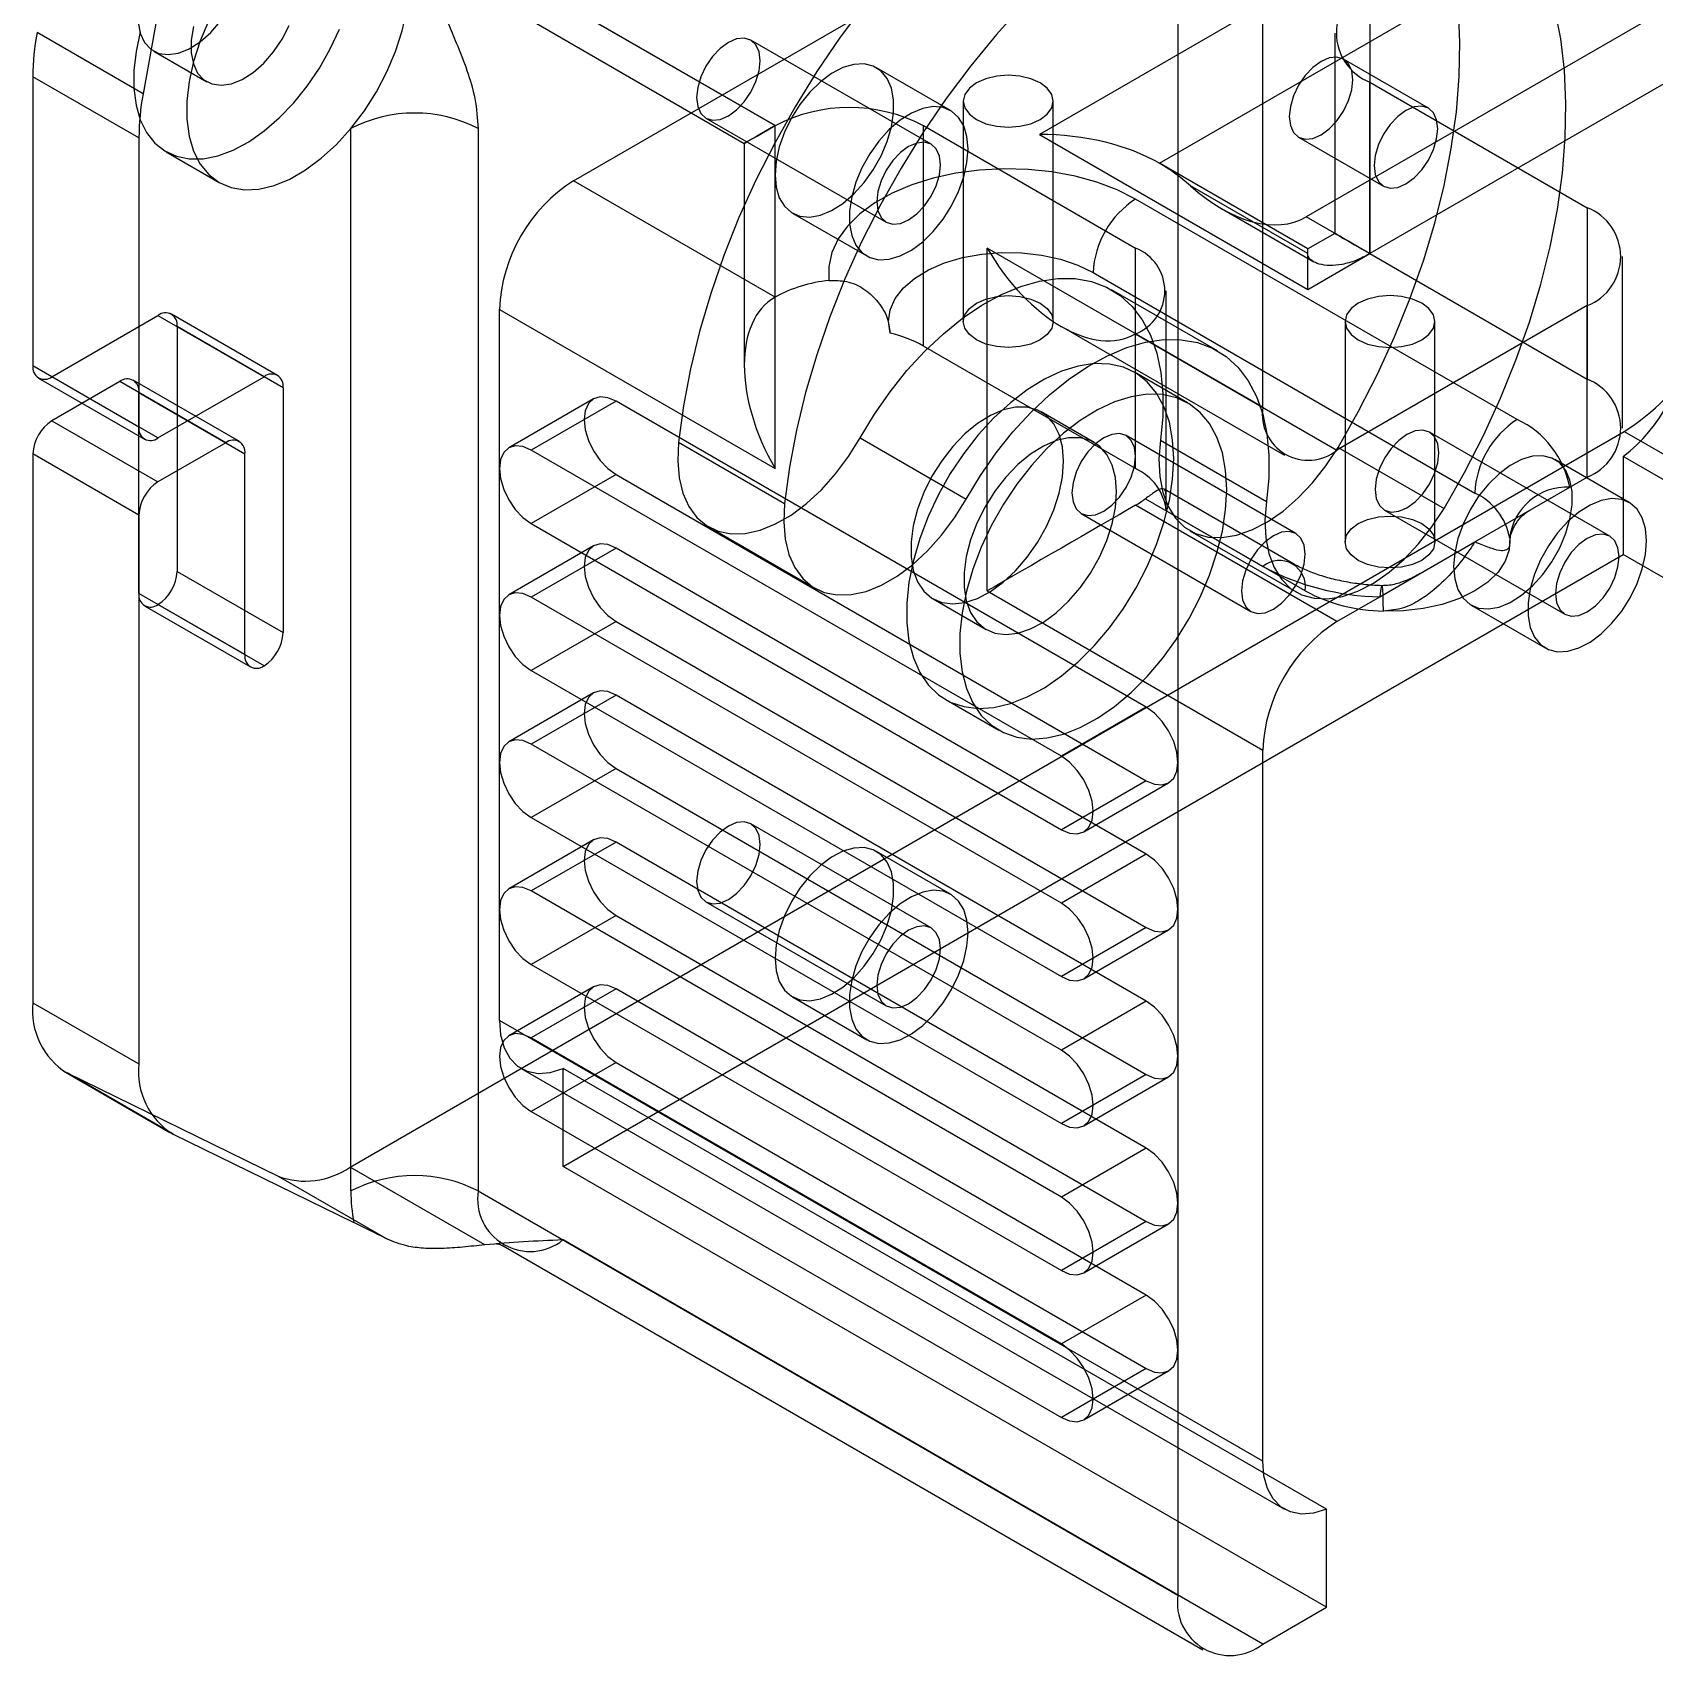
# Model space of a CAD drawing. Header units: millimetres. Extents: x -67 to 338, y -112 to 327.
# Drawn here: x -52.5 to 1.6, y 197.8 to 252 of the extents above; entities that cross this region are included whole.
import ezdxf

# ---------------------------------------------------------------- set-up
doc = ezdxf.new("R2010")
doc.units = ezdxf.units.MM

msp = doc.modelspace()

# ---------------------------------------------------------------- linework, layer by layer
at = {"color": 7, "linetype": 'Continuous', "lineweight": 25}
for p, q in [((-41.906, 288.177), (-48.838, 249.918)), ((-14.329, 281.924), (-14.329, 199.862)), ((-11.501, 239.463), (-11.501, 280.699)), ((-34.482, 247.014), (0.167, 267.016)), ((2.869, 261.152), (-18.95, 248.556)), ((-14.95, 247.6), (2.869, 257.886)), ((-27.764, 248.852), (-36.956, 254.159)), ((-7.93, 253.566), (-7.93, 244.585)), ((-34.482, 252.73), (-27.764, 248.852)), ((1.97, 252.749), (-10.051, 245.809)), ((-36.231, 252.556), (-28.789, 248.26)), ((-48.838, 249.918), (-52.374, 251.959)), ((-22.559, 248.231), (-28.57, 251.7)), ((-9.101, 251.934), (-9.101, 245.261)), ((-48.484, 251.338), (-46.717, 250.318)), ((4.091, 251.524), (-7.93, 244.585)), ((-21.909, 249.357), (-24.384, 250.785)), ((-5.978, 249.435), (-8.806, 251.068)), ((-52.513, 250.485), (-52.513, 240.85)), ((-48.977, 248.444), (-52.513, 250.485)), ((-7.93, 250.301), (-0.682, 246.117)), ((-7.93, 244.585), (-7.93, 250.301)), ((-21.486, 249.668), (-21.486, 242.319)), ((-18.486, 242.319), (-18.486, 249.668)), ((-30.07, 249.102), (-24.059, 245.633)), ((-48.977, 248.444), (-48.977, 238.809)), ((-41.906, 213.332), (-41.906, 248.757)), ((-37.664, 248.757), (-37.664, 213.332)), ((-27.764, 237.421), (-27.764, 248.852)), ((-22.814, 248.852), (-15.743, 244.77)), ((-22.814, 241.503), (-22.814, 248.852)), ((-18.95, 248.556), (-10, 243.39)), ((-10.306, 248.47), (-7.478, 246.837)), ((-48.066, 247.979), (-46.299, 246.959)), ((-28.789, 248.26), (-28.789, 240.87)), ((-10, 244.742), (-14.95, 247.6)), ((-27.764, 243.136), (-34.482, 247.014)), ((-10, 244.585), (-13.915, 246.845)), ((-3.015, 239.054), (-15.743, 246.402)), ((-27.184, 245.935), (-24.709, 244.507)), ((-12.879, 246.089), (-9.801, 244.312)), ((-7.93, 244.585), (-10.051, 245.809)), ((-0.682, 246.117), (-0.682, 240.401)), ((-9.101, 245.261), (-10, 244.742)), ((-11.501, 239.463), (-20.693, 244.77)), ((-20.693, 233.339), (-20.693, 244.77)), ((-15.743, 237.421), (-15.743, 244.77)), ((-10, 243.39), (-10, 244.739)), ((-10, 243.39), (-7.93, 244.585)), ((-7.93, 244.585), (-0.682, 240.401)), ((0.49, 238.768), (0.49, 244.484)), ((-17.157, 243.952), (-4.43, 236.604)), ((-13.008, 241.34), (-16.543, 243.381)), ((-14.718, 236.14), (-14.718, 243.341)), ((-51.876, 240.482), (-48.341, 242.524)), ((-48.341, 242.524), (-44.805, 240.482)), ((-44.355, 240.527), (-47.891, 242.568)), ((-36.956, 219.018), (-36.956, 242.727)), ((-36.956, 242.727), (-27.764, 237.421)), ((-0.682, 242.851), (-9.026, 238.034)), ((-0.682, 237.135), (-0.682, 242.851)), ((-47.704, 242.156), (-47.704, 233.991)), ((-44.169, 240.115), (-47.704, 242.156)), ((-18.218, 242.157), (-10.776, 237.861)), ((-15.743, 241.912), (-9.026, 238.034)), ((-8.758, 242.32), (-8.758, 234.972)), ((-5.758, 234.972), (-5.758, 242.32)), ((-15.743, 237.421), (-22.814, 241.503)), ((-52.513, 240.85), (-48.977, 238.809)), ((-52.326, 240.438), (-48.791, 238.397)), ((-48.341, 238.441), (-51.876, 240.482)), ((-49.614, 240.319), (-51.876, 239.013)), ((-46.078, 238.278), (-49.614, 240.319)), ((-45.628, 238.323), (-49.164, 240.364)), ((-48.341, 238.441), (-44.805, 240.482)), ((-14.008, 239.608), (-15.775, 240.628)), ((-48.977, 233.256), (-48.977, 239.951)), ((-48.977, 239.951), (-45.442, 237.91)), ((-44.169, 240.115), (-44.169, 231.95)), ((-33.817, 239.74), (-36.646, 238.107)), ((-33.067, 239.666), (-35.896, 238.033)), ((-15.39, 229.46), (-33.067, 239.666)), ((-17.125, 238.29), (-18.893, 239.311)), ((-51.876, 239.013), (-48.341, 236.972)), ((-41.938, 214.13), (0.552, 238.659)), ((0.552, 238.659), (5.044, 236.065)), ((-46.078, 238.278), (-48.341, 236.972)), ((-30.981, 238.296), (-27.446, 236.255)), ((-24.925, 238.445), (-21.39, 236.404)), ((-10.397, 235.251), (-16.054, 238.516)), ((-14.911, 238.367), (-11.376, 236.326)), ((-8.992, 238.125), (-5.456, 236.084)), ((0.068, 235.164), (-5.942, 238.634)), ((-52.513, 237.91), (-52.513, 219.611)), ((-48.977, 235.869), (-52.513, 237.91)), ((-45.442, 231.215), (-45.442, 237.91)), ((-18.218, 227.828), (-35.896, 238.033)), ((0.718, 236.29), (-1.757, 237.718)), ((0.52, 237.824), (0.52, 234.558)), ((25.976, 223.129), (0.52, 237.824)), ((-33.067, 237.216), (-35.896, 235.583)), ((-33.067, 237.216), (-15.39, 227.011)), ((-1.267, 236.797), (-0.682, 237.135)), ((-10.501, 234.254), (-14.792, 236.732)), ((-4.43, 234.972), (-1.267, 236.797)), ((-9.026, 232.319), (-15.743, 236.196)), ((-15.415, 236.415), (-11.501, 234.155)), ((-10.086, 233.339), (-14.718, 236.013)), ((-7.442, 236.035), (-1.432, 232.566)), ((-48.977, 235.869), (-48.977, 217.57)), ((-35.896, 235.583), (-18.218, 225.378)), ((-29.974, 235.472), (-26.439, 233.431)), ((-17.554, 235.918), (-11.897, 232.653)), ((-13.928, 235.347), (-10.392, 233.306)), ((-7.592, 233.146), (-4.43, 234.972)), ((-33.817, 234.841), (-36.646, 233.208)), ((-33.067, 234.766), (-35.896, 233.134)), ((-34.835, 214.148), (0.52, 234.558)), ((-15.39, 224.561), (-33.067, 234.766)), ((25.976, 219.863), (0.52, 234.558)), ((-47.704, 233.991), (-44.169, 231.95)), ((-45.442, 231.215), (-48.977, 233.256)), ((-20.693, 233.339), (-11.501, 228.032)), ((-48.791, 232.844), (-45.255, 230.803)), ((-44.805, 230.847), (-48.341, 232.888)), ((-18.218, 222.928), (-35.896, 233.134)), ((-22.493, 233.075), (-20.725, 232.054)), ((-9.026, 232.319), (-7.592, 233.146)), ((-4.557, 232.869), (-2.082, 231.44)), ((-33.067, 232.317), (-35.896, 230.684)), ((-33.067, 232.317), (-15.39, 222.112)), ((-35.896, 230.684), (-18.218, 220.479)), ((-33.817, 229.941), (-36.646, 228.309)), ((-33.067, 229.867), (-35.896, 228.234)), ((-15.39, 219.662), (-33.067, 229.867)), ((-22.075, 229.716), (-20.307, 228.696)), ((-15.39, 229.46), (-18.218, 227.828)), ((-18.218, 218.029), (-35.896, 228.234)), ((-11.501, 204.323), (-11.501, 228.032)), ((-33.067, 227.417), (-35.896, 225.785)), ((-33.067, 227.417), (-15.39, 217.212)), ((-15.39, 227.011), (-18.218, 225.378)), ((-17.468, 225.304), (-14.64, 226.937)), ((-35.896, 225.785), (-18.218, 215.58)), ((-22.559, 222.101), (-28.57, 225.571)), ((-33.817, 225.042), (-36.646, 223.409)), ((-33.067, 224.968), (-35.896, 223.335)), ((-15.39, 214.763), (-33.067, 224.968)), ((-21.909, 223.227), (-24.384, 224.656)), ((-15.39, 224.561), (-18.218, 222.928)), ((-18.218, 213.13), (-35.896, 223.335)), ((-30.07, 222.973), (-24.059, 219.503)), ((-33.067, 222.518), (-35.896, 220.885)), ((-33.067, 222.518), (-15.39, 212.313)), ((-15.39, 222.112), (-18.218, 220.479)), ((-17.468, 220.405), (-14.64, 222.037)), ((-35.896, 220.885), (-18.218, 210.68)), ((-33.817, 220.143), (-36.646, 218.51)), ((-33.067, 220.069), (-35.896, 218.436)), ((-15.39, 209.864), (-33.067, 220.069)), ((-27.184, 219.806), (-24.709, 218.377)), ((-52.513, 219.611), (-48.977, 217.57)), ((-15.39, 219.662), (-18.218, 218.029)), ((-11.501, 204.323), (-36.956, 219.018)), ((-18.218, 208.231), (-35.896, 218.436)), ((-33.067, 217.619), (-35.896, 215.986)), ((-33.067, 217.619), (-15.39, 207.414)), ((-51.477, 217.322), (-47.941, 215.281)), ((-51.375, 217.268), (-44.336, 213.828)), ((-47.84, 215.227), (-51.375, 217.268)), ((-36.231, 217.416), (-10.776, 202.72)), ((-34.835, 214.148), (-34.835, 217.414)), ((-9.379, 202.719), (-34.835, 217.414)), ((-15.39, 217.212), (-18.218, 215.58)), ((-17.468, 215.505), (-14.64, 217.138)), ((-35.896, 215.986), (-18.218, 205.781)), ((-47.84, 215.227), (-41.813, 212.282)), ((-15.39, 214.763), (-18.218, 213.13)), ((-44.336, 213.828), (-40.693, 211.725)), ((-37.446, 211.536), (-41.938, 214.13)), ((-9.379, 199.453), (-34.835, 214.148)), ((-37.664, 213.332), (-14.329, 199.862)), ((-15.39, 212.313), (-18.218, 210.68)), ((-17.468, 210.606), (-14.64, 212.239)), ((-11.501, 198.228), (-34.835, 211.699)), ((-36.835, 211.501), (-13.5, 198.03)), ((-15.39, 209.864), (-18.218, 208.231)), ((-15.39, 207.414), (-18.218, 205.781)), ((-17.468, 205.707), (-14.64, 207.34)), ((-9.379, 199.453), (-9.379, 202.719)), ((-11.501, 198.228), (-9.379, 199.453))]:
    msp.add_line(p, q, dxfattribs=at)
at = {"color": 7, "linetype": 'Continuous', "lineweight": 25, "flags": 128}
for points in [[(-41.906, 248.757), (-41.458, 249.345), (-41.056, 249.978), (-40.707, 250.642), (-40.419, 251.324), (-40.197, 252.01), (-40.047, 252.685), (-39.971, 253.336), (-39.971, 253.95), (-40.047, 254.514), (-40.197, 255.016), (-40.419, 255.446), (-40.707, 255.795), (-41.056, 256.056), (-41.458, 256.224), (-41.906, 256.296)], [(-24.771, 252.892), (-25.591, 251.797), (-26.368, 250.658), (-27.098, 249.48), (-27.777, 248.271), (-28.401, 247.037), (-28.967, 245.785), (-29.471, 244.522), (-29.911, 243.256), (-30.284, 241.993), (-30.588, 240.741), (-30.821, 239.506), (-30.981, 238.296)], [(-19.486, 252.883), (-20.377, 251.895), (-21.235, 250.851), (-22.055, 249.756), (-22.832, 248.617), (-23.563, 247.439), (-24.242, 246.23), (-24.866, 244.996), (-25.432, 243.744), (-25.936, 242.481), (-26.376, 241.215), (-26.748, 239.952), (-27.052, 238.7), (-27.285, 237.465), (-27.446, 236.255)], [(-8.992, 238.125), (-8.307, 239.331), (-7.676, 240.562), (-7.104, 241.813), (-6.593, 243.074), (-6.146, 244.341), (-5.766, 245.604), (-5.454, 246.858), (-5.214, 248.095), (-5.045, 249.308), (-4.949, 250.491), (-4.926, 251.636), (-4.977, 252.738)], [(-5.456, 236.084), (-4.771, 237.29), (-4.141, 238.521), (-3.569, 239.771), (-3.057, 241.033), (-2.611, 242.299), (-2.23, 243.563), (-1.919, 244.817), (-1.678, 246.054), (-1.509, 247.267), (-1.413, 248.45), (-1.39, 249.595), (-1.441, 250.697), (-1.565, 251.749), (-1.762, 252.745)], [(-49.003, 252.3), (-48.93, 251.93), (-48.786, 251.626), (-48.578, 251.401), (-48.313, 251.263), (-48.004, 251.219), (-47.661, 251.27), (-47.301, 251.414), (-46.936, 251.646), (-46.583, 251.956), (-46.256, 252.33)], [(-46.648, 252.354), (-46.934, 251.675), (-47.153, 250.993), (-47.302, 250.321), (-47.377, 249.673), (-47.377, 249.063), (-47.302, 248.502), (-47.153, 248.002), (-46.934, 247.573), (-46.648, 247.223), (-46.302, 246.961), (-45.903, 246.791), (-45.459, 246.716), (-44.978, 246.739), (-44.471, 246.859), (-43.948, 247.072), (-43.419, 247.376), (-42.896, 247.763), (-42.388, 248.227), (-41.906, 248.757)], [(-47.162, 252.156), (-47.236, 251.701), (-47.236, 251.28), (-47.162, 250.91), (-47.018, 250.606), (-46.81, 250.38), (-46.545, 250.243), (-46.236, 250.198), (-45.894, 250.25), (-45.533, 250.394), (-45.169, 250.626), (-44.815, 250.935), (-44.488, 251.31), (-44.199, 251.734), (-43.962, 252.191)], [(-48.93, 251.979), (-49.073, 251.321), (-49.145, 250.687), (-49.145, 250.089), (-49.073, 249.539), (-48.93, 249.046), (-48.719, 248.621), (-48.445, 248.273), (-48.112, 248.007), (-47.727, 247.829), (-47.298, 247.742), (-46.832, 247.749), (-46.34, 247.848), (-45.83, 248.039), (-45.312, 248.317), (-44.797, 248.677), (-44.295, 249.111), (-43.814, 249.613), (-43.366, 250.171), (-42.958, 250.774), (-42.598, 251.412), (-42.293, 252.072)], [(-28.259, 251.014), (-28.295, 251.31), (-28.401, 251.544), (-28.57, 251.7), (-28.789, 251.768), (-29.045, 251.743), (-29.32, 251.626), (-29.594, 251.426), (-29.85, 251.156), (-30.07, 250.834), (-30.238, 250.483), (-30.344, 250.127), (-30.38, 249.789), (-30.344, 249.493), (-30.238, 249.259), (-30.07, 249.102), (-29.85, 249.034), (-29.594, 249.06), (-29.32, 249.177), (-29.045, 249.377), (-28.789, 249.647), (-28.57, 249.968), (-28.401, 250.319), (-28.295, 250.676), (-28.259, 251.014)], [(-8.495, 250.381), (-8.532, 250.678), (-8.637, 250.912), (-8.806, 251.068), (-9.026, 251.136), (-9.282, 251.111), (-9.556, 250.994), (-9.831, 250.794), (-10.086, 250.524), (-10.306, 250.202), (-10.475, 249.851), (-10.581, 249.495), (-10.617, 249.157), (-10.581, 248.861), (-10.475, 248.626), (-10.306, 248.47), (-10.086, 248.402), (-9.831, 248.428), (-9.556, 248.544), (-9.282, 248.745), (-9.026, 249.015), (-8.806, 249.336), (-8.637, 249.687), (-8.532, 250.044), (-8.495, 250.381)], [(-27.764, 247.217), (-27.728, 246.805), (-27.622, 246.449), (-27.45, 246.163), (-27.217, 245.955), (-26.933, 245.835), (-26.607, 245.806), (-26.251, 245.869), (-25.878, 246.022), (-25.502, 246.26), (-25.137, 246.574), (-24.794, 246.952), (-24.488, 247.381), (-24.228, 247.845), (-24.024, 248.329), (-23.884, 248.813), (-23.813, 249.281), (-23.813, 249.715), (-23.884, 250.101), (-24.024, 250.424), (-24.228, 250.672), (-24.488, 250.837), (-24.794, 250.912), (-25.137, 250.895), (-25.502, 250.786), (-25.878, 250.59), (-26.251, 250.313), (-26.607, 249.965), (-26.933, 249.56), (-27.217, 249.111), (-27.45, 248.635), (-27.622, 248.149), (-27.728, 247.671), (-27.764, 247.217)], [(-18.925, 249.056), (-18.687, 249.235), (-18.537, 249.444), (-18.486, 249.668), (-18.537, 249.892), (-18.687, 250.101), (-18.925, 250.28), (-19.236, 250.418), (-19.598, 250.505), (-19.986, 250.534), (-20.374, 250.505), (-20.736, 250.418), (-21.047, 250.28), (-21.285, 250.101), (-21.435, 249.892), (-21.486, 249.668), (-21.435, 249.444), (-21.285, 249.235), (-21.047, 249.056), (-20.736, 248.918), (-20.374, 248.832), (-19.986, 248.802), (-19.598, 248.832), (-19.236, 248.918), (-18.925, 249.056)], [(-21.329, 248.075), (-21.365, 248.487), (-21.471, 248.842), (-21.644, 249.129), (-21.876, 249.337), (-22.161, 249.457), (-22.487, 249.486), (-22.842, 249.423), (-23.215, 249.27), (-23.591, 249.032), (-23.957, 248.718), (-24.299, 248.34), (-24.606, 247.911), (-24.866, 247.446), (-25.069, 246.963), (-25.209, 246.479), (-25.28, 246.011), (-25.28, 245.576), (-25.209, 245.191), (-25.069, 244.868), (-24.866, 244.62), (-24.606, 244.455), (-24.299, 244.38), (-23.957, 244.397), (-23.591, 244.506), (-23.215, 244.702), (-22.842, 244.979), (-22.487, 245.327), (-22.161, 245.732), (-21.876, 246.181), (-21.644, 246.657), (-21.471, 247.143), (-21.365, 247.621), (-21.329, 248.075)], [(-5.667, 248.749), (-5.703, 249.045), (-5.809, 249.279), (-5.978, 249.435), (-6.197, 249.503), (-6.453, 249.478), (-6.728, 249.361), (-7.002, 249.161), (-7.258, 248.891), (-7.478, 248.569), (-7.646, 248.218), (-7.752, 247.862), (-7.788, 247.524), (-7.752, 247.228), (-7.646, 246.994), (-7.478, 246.837), (-7.258, 246.769), (-7.002, 246.795), (-6.728, 246.912), (-6.453, 247.112), (-6.197, 247.382), (-5.978, 247.703), (-5.809, 248.054), (-5.703, 248.411), (-5.667, 248.749)], [(-22.249, 247.544), (-22.285, 247.84), (-22.391, 248.074), (-22.559, 248.231), (-22.779, 248.298), (-23.035, 248.273), (-23.309, 248.156), (-23.584, 247.956), (-23.84, 247.686), (-24.059, 247.365), (-24.228, 247.014), (-24.334, 246.657), (-24.37, 246.319), (-24.334, 246.023), (-24.228, 245.789), (-24.059, 245.633), (-23.84, 245.565), (-23.584, 245.59), (-23.309, 245.707), (-23.035, 245.907), (-22.779, 246.177), (-22.559, 246.499), (-22.391, 246.849), (-22.285, 247.206), (-22.249, 247.544)], [(-15.743, 246.402), (-16.353, 246.709), (-17.03, 246.967), (-17.76, 247.169), (-18.531, 247.313), (-19.328, 247.395), (-20.138, 247.415), (-20.944, 247.372), (-21.734, 247.266), (-22.491, 247.1), (-23.203, 246.876), (-23.856, 246.599), (-24.438, 246.274), (-24.939, 245.907), (-25.35, 245.504), (-25.663, 245.073), (-25.873, 244.621), (-25.975, 244.157), (-25.969, 243.689)], [(-23.93, 241.936), (-23.986, 242.323), (-23.928, 242.709), (-23.76, 243.085), (-23.484, 243.439), (-23.11, 243.761), (-22.648, 244.043), (-22.111, 244.276), (-21.514, 244.453), (-20.873, 244.571), (-20.208, 244.625), (-19.536, 244.614), (-18.877, 244.538), (-18.25, 244.399), (-17.671, 244.202), (-17.157, 243.952)], [(-24.925, 238.445), (-24.449, 239.231), (-23.928, 239.98), (-23.366, 240.683), (-22.772, 241.33), (-22.152, 241.915), (-21.515, 242.429), (-20.867, 242.866), (-20.217, 243.222), (-19.573, 243.492), (-18.943, 243.672), (-18.334, 243.76), (-17.755, 243.756), (-17.211, 243.658), (-16.71, 243.47), (-16.257, 243.191), (-15.86, 242.827), (-15.521, 242.382), (-15.246, 241.861), (-15.038, 241.27), (-14.899, 240.617), (-14.831, 239.909), (-14.835, 239.156), (-14.911, 238.367)], [(-21.047, 242.932), (-20.736, 243.069), (-20.374, 243.156), (-19.986, 243.185), (-19.598, 243.156), (-19.236, 243.069), (-18.925, 242.932), (-18.687, 242.752), (-18.537, 242.543), (-18.486, 242.319), (-18.537, 242.095), (-18.687, 241.886), (-18.925, 241.707), (-19.236, 241.569), (-19.598, 241.483), (-19.986, 241.453), (-20.374, 241.483), (-20.736, 241.569), (-21.047, 241.707), (-21.285, 241.886), (-21.435, 242.095), (-21.486, 242.319), (-21.435, 242.543), (-21.285, 242.752), (-21.047, 242.932)], [(-6.197, 241.708), (-5.959, 241.887), (-5.809, 242.096), (-5.758, 242.32), (-5.809, 242.545), (-5.959, 242.753), (-6.197, 242.933), (-6.508, 243.07), (-6.87, 243.157), (-7.258, 243.186), (-7.646, 243.157), (-8.008, 243.07), (-8.319, 242.933), (-8.557, 242.753), (-8.707, 242.545), (-8.758, 242.32), (-8.707, 242.096), (-8.557, 241.887), (-8.319, 241.708), (-8.008, 241.571), (-7.646, 241.484), (-7.258, 241.455), (-6.87, 241.484), (-6.508, 241.571), (-6.197, 241.708)], [(-21.39, 236.404), (-20.914, 237.19), (-20.392, 237.939), (-19.831, 238.642), (-19.237, 239.289), (-18.617, 239.874), (-17.979, 240.388), (-17.332, 240.825), (-16.682, 241.181), (-16.038, 241.451), (-15.408, 241.631), (-14.799, 241.719), (-14.219, 241.715), (-13.675, 241.617), (-13.174, 241.429), (-12.722, 241.15), (-12.324, 240.786), (-11.986, 240.341), (-11.71, 239.82), (-11.502, 239.229), (-11.363, 238.576), (-11.296, 237.868), (-11.3, 237.115), (-11.376, 236.326)], [(-14.47, 237.744), (-14.507, 238.381), (-14.616, 238.965), (-14.796, 239.486), (-15.044, 239.937), (-15.355, 240.31), (-15.725, 240.598), (-16.148, 240.798), (-16.616, 240.904), (-17.122, 240.917), (-17.658, 240.836), (-18.214, 240.661), (-18.782, 240.396), (-19.353, 240.046), (-19.916, 239.615), (-20.464, 239.112), (-20.986, 238.544), (-21.474, 237.92), (-21.92, 237.251), (-22.317, 236.549), (-22.659, 235.823), (-22.939, 235.087), (-23.153, 234.353), (-23.298, 233.631), (-23.371, 232.935), (-23.371, 232.276), (-23.298, 231.665), (-23.153, 231.111), (-22.939, 230.623), (-22.659, 230.211), (-22.317, 229.879), (-21.92, 229.635), (-21.474, 229.482), (-20.986, 229.422), (-20.464, 229.456), (-19.916, 229.585), (-19.353, 229.805), (-18.782, 230.113), (-18.214, 230.504), (-17.658, 230.972), (-17.122, 231.509), (-16.616, 232.106), (-16.148, 232.754), (-15.725, 233.441), (-15.355, 234.156), (-15.044, 234.889), (-14.796, 235.626), (-14.616, 236.355), (-14.507, 237.065), (-14.47, 237.744)], [(-33.067, 239.666), (-33.342, 239.782), (-33.598, 239.808), (-33.817, 239.74), (-33.986, 239.583), (-34.092, 239.349), (-34.128, 239.053), (-34.092, 238.715), (-33.986, 238.359), (-33.817, 238.008), (-33.598, 237.686), (-33.342, 237.416), (-33.067, 237.216)], [(-12.703, 236.723), (-12.739, 237.36), (-12.848, 237.944), (-13.028, 238.466), (-13.276, 238.917), (-13.587, 239.289), (-13.957, 239.578), (-14.38, 239.777), (-14.848, 239.884), (-15.354, 239.897), (-15.89, 239.815), (-16.446, 239.64), (-17.015, 239.376), (-17.585, 239.025), (-18.149, 238.595), (-18.696, 238.091), (-19.218, 237.523), (-19.706, 236.9), (-20.152, 236.231), (-20.549, 235.528), (-20.891, 234.803), (-21.171, 234.067), (-21.385, 233.332), (-21.53, 232.611), (-21.603, 231.915), (-21.603, 231.256), (-21.53, 230.644), (-21.385, 230.09), (-21.171, 229.603), (-20.891, 229.19), (-20.549, 228.859), (-20.152, 228.615), (-19.706, 228.461), (-19.218, 228.401), (-18.696, 228.436), (-18.149, 228.564), (-17.585, 228.784), (-17.015, 229.093), (-16.446, 229.484), (-15.89, 229.952), (-15.354, 230.489), (-14.848, 231.086), (-14.38, 231.733), (-13.957, 232.42), (-13.587, 233.136), (-13.276, 233.868), (-13.028, 234.605), (-12.848, 235.334), (-12.739, 236.044), (-12.703, 236.723)], [(-18.147, 237.662), (-18.184, 238.138), (-18.293, 238.558), (-18.471, 238.909), (-18.712, 239.183), (-19.011, 239.37), (-19.358, 239.466), (-19.744, 239.468), (-20.157, 239.376), (-20.585, 239.192), (-21.016, 238.922), (-21.438, 238.573), (-21.839, 238.156), (-22.207, 237.682), (-22.531, 237.166), (-22.802, 236.621), (-23.013, 236.064), (-23.156, 235.511), (-23.229, 234.978), (-23.229, 234.479), (-23.156, 234.03), (-23.013, 233.643), (-22.802, 233.329), (-22.531, 233.098), (-22.207, 232.956), (-21.839, 232.906), (-21.438, 232.952), (-21.016, 233.09), (-20.585, 233.318), (-20.157, 233.629), (-19.744, 234.013), (-19.358, 234.46), (-19.011, 234.957), (-18.712, 235.489), (-18.471, 236.042), (-18.293, 236.599), (-18.184, 237.144), (-18.147, 237.662)], [(-5.632, 237.947), (-5.668, 238.243), (-5.774, 238.477), (-5.942, 238.634), (-6.162, 238.701), (-6.418, 238.676), (-6.692, 238.559), (-6.967, 238.359), (-7.223, 238.089), (-7.442, 237.768), (-7.611, 237.417), (-7.717, 237.06), (-7.753, 236.722), (-7.717, 236.426), (-7.611, 236.192), (-7.442, 236.036), (-7.223, 235.968), (-6.967, 235.993), (-6.692, 236.11), (-6.418, 236.31), (-6.162, 236.58), (-5.942, 236.901), (-5.774, 237.252), (-5.668, 237.609), (-5.632, 237.947)], [(-35.896, 238.033), (-36.17, 238.15), (-36.426, 238.175), (-36.646, 238.107), (-36.814, 237.951), (-36.92, 237.716), (-36.956, 237.42), (-36.92, 237.082), (-36.814, 236.726), (-36.646, 236.375), (-36.426, 236.053), (-36.17, 235.783), (-35.896, 235.583)], [(-30.981, 238.296), (-31.009, 237.68), (-30.961, 237.11), (-30.837, 236.598), (-30.64, 236.156), (-30.375, 235.792), (-30.046, 235.516), (-29.663, 235.332), (-29.231, 235.245), (-28.762, 235.256), (-28.265, 235.366), (-27.751, 235.572), (-27.231, 235.87), (-26.716, 236.252), (-26.217, 236.712), (-25.746, 237.238), (-25.312, 237.82), (-24.925, 238.445)], [(-16.38, 236.642), (-16.416, 237.117), (-16.525, 237.537), (-16.703, 237.889), (-16.945, 238.162), (-17.243, 238.35), (-17.591, 238.446), (-17.976, 238.448), (-18.389, 238.355), (-18.817, 238.171), (-19.249, 237.901), (-19.671, 237.553), (-20.071, 237.135), (-20.439, 236.662), (-20.763, 236.145), (-21.034, 235.601), (-21.245, 235.044), (-21.389, 234.491), (-21.462, 233.957), (-21.462, 233.459), (-21.389, 233.009), (-21.245, 232.622), (-21.034, 232.309), (-20.763, 232.077), (-20.439, 231.935), (-20.071, 231.886), (-19.671, 231.931), (-19.249, 232.07), (-18.817, 232.298), (-18.389, 232.608), (-17.976, 232.993), (-17.591, 233.44), (-17.243, 233.936), (-16.945, 234.469), (-16.703, 235.022), (-16.525, 235.579), (-16.416, 236.124), (-16.38, 236.642)], [(-15.743, 237.83), (-15.779, 238.126), (-15.885, 238.36), (-16.054, 238.516), (-16.274, 238.584), (-16.529, 238.559), (-16.804, 238.442), (-17.078, 238.242), (-17.334, 237.972), (-17.554, 237.651), (-17.722, 237.3), (-17.828, 236.943), (-17.865, 236.605), (-17.828, 236.309), (-17.722, 236.075), (-17.554, 235.918), (-17.334, 235.851), (-17.078, 235.876), (-16.804, 235.993), (-16.529, 236.193), (-16.274, 236.463), (-16.054, 236.784), (-15.885, 237.135), (-15.779, 237.492), (-15.743, 237.83)], [(-14.911, 238.367), (-14.962, 237.74), (-14.937, 237.154), (-14.836, 236.623), (-14.661, 236.158), (-14.416, 235.77), (-14.107, 235.466), (-13.739, 235.253), (-13.322, 235.136), (-12.863, 235.117), (-12.373, 235.197), (-11.863, 235.374), (-11.344, 235.644), (-10.826, 236.001), (-10.321, 236.438), (-9.84, 236.945), (-9.394, 237.512), (-8.992, 238.125)], [(-5.137, 234.151), (-5.101, 233.739), (-4.995, 233.383), (-4.822, 233.096), (-4.59, 232.889), (-4.305, 232.768), (-3.979, 232.739), (-3.623, 232.802), (-3.251, 232.955), (-2.875, 233.193), (-2.509, 233.507), (-2.167, 233.885), (-1.86, 234.314), (-1.6, 234.779), (-1.397, 235.262), (-1.257, 235.746), (-1.186, 236.214), (-1.186, 236.649), (-1.257, 237.034), (-1.397, 237.357), (-1.6, 237.605), (-1.86, 237.77), (-2.167, 237.845), (-2.509, 237.828), (-2.875, 237.719), (-3.251, 237.523), (-3.623, 237.246), (-3.979, 236.898), (-4.305, 236.493), (-4.59, 236.044), (-4.822, 235.568), (-4.995, 235.082), (-5.101, 234.604), (-5.137, 234.151)], [(-27.446, 236.255), (-27.474, 235.639), (-27.425, 235.069), (-27.301, 234.557), (-27.104, 234.115), (-26.839, 233.751), (-26.511, 233.475), (-26.127, 233.291), (-25.696, 233.204), (-25.227, 233.215), (-24.729, 233.325), (-24.215, 233.531), (-23.695, 233.829), (-23.18, 234.211), (-22.682, 234.671), (-22.21, 235.197), (-21.777, 235.779), (-21.39, 236.404)], [(-11.376, 236.326), (-11.427, 235.699), (-11.402, 235.113), (-11.301, 234.582), (-11.126, 234.117), (-10.881, 233.729), (-10.571, 233.425), (-10.204, 233.212), (-9.786, 233.095), (-9.327, 233.076), (-8.838, 233.156), (-8.328, 233.333), (-7.808, 233.603), (-7.29, 233.96), (-6.786, 234.397), (-6.305, 234.904), (-5.859, 235.471), (-5.456, 236.084)], [(1.298, 235.008), (1.262, 235.42), (1.156, 235.776), (0.984, 236.062), (0.751, 236.27), (0.467, 236.39), (0.141, 236.419), (-0.215, 236.356), (-0.588, 236.203), (-0.964, 235.965), (-1.329, 235.652), (-1.672, 235.273), (-1.978, 234.844), (-2.238, 234.38), (-2.442, 233.897), (-2.582, 233.412), (-2.653, 232.944), (-2.653, 232.51), (-2.582, 232.124), (-2.442, 231.801), (-2.238, 231.553), (-1.978, 231.388), (-1.672, 231.313), (-1.329, 231.33), (-0.964, 231.439), (-0.588, 231.635), (-0.215, 231.912), (0.141, 232.26), (0.467, 232.665), (0.751, 233.114), (0.984, 233.59), (1.156, 234.076), (1.262, 234.554), (1.298, 235.008)], [(-8.319, 235.584), (-8.008, 235.721), (-7.646, 235.808), (-7.258, 235.837), (-6.87, 235.808), (-6.508, 235.721), (-6.197, 235.584), (-5.959, 235.405), (-5.809, 235.196), (-5.758, 234.972), (-5.809, 234.747), (-5.959, 234.539), (-6.197, 234.359), (-6.508, 234.222), (-6.87, 234.135), (-7.258, 234.106), (-7.646, 234.135), (-8.008, 234.222), (-8.319, 234.359), (-8.557, 234.539), (-8.707, 234.747), (-8.758, 234.972), (-8.707, 235.196), (-8.557, 235.405), (-8.319, 235.584)], [(-33.067, 234.766), (-33.342, 234.883), (-33.598, 234.908), (-33.817, 234.841), (-33.986, 234.684), (-34.092, 234.45), (-34.128, 234.154), (-34.092, 233.816), (-33.986, 233.459), (-33.817, 233.108), (-33.598, 232.787), (-33.342, 232.517), (-33.067, 232.317)], [(-10.086, 234.564), (-10.122, 234.86), (-10.228, 235.094), (-10.397, 235.251), (-10.617, 235.319), (-10.872, 235.293), (-11.147, 235.177), (-11.422, 234.976), (-11.677, 234.706), (-11.897, 234.385), (-12.066, 234.034), (-12.172, 233.677), (-12.208, 233.339), (-12.172, 233.043), (-12.066, 232.809), (-11.897, 232.653), (-11.677, 232.585), (-11.422, 232.61), (-11.147, 232.727), (-10.872, 232.927), (-10.617, 233.197), (-10.397, 233.519), (-10.228, 233.87), (-10.122, 234.226), (-10.086, 234.564)], [(-3.264, 235.1), (-3.283, 234.712), (-3.415, 234.332), (-3.654, 233.969), (-3.996, 233.635), (-4.43, 233.339), (-4.943, 233.088), (-5.522, 232.891), (-6.15, 232.753), (-6.809, 232.677), (-7.48, 232.666)], [(0.379, 234.477), (0.343, 234.773), (0.237, 235.008), (0.068, 235.164), (-0.152, 235.232), (-0.407, 235.206), (-0.682, 235.09), (-0.956, 234.889), (-1.212, 234.619), (-1.432, 234.298), (-1.6, 233.947), (-1.706, 233.59), (-1.742, 233.253), (-1.706, 232.956), (-1.6, 232.722), (-1.432, 232.566), (-1.212, 232.498), (-0.956, 232.523), (-0.682, 232.64), (-0.407, 232.84), (-0.152, 233.11), (0.068, 233.432), (0.237, 233.783), (0.343, 234.139), (0.379, 234.477)], [(-35.896, 233.134), (-36.17, 233.25), (-36.426, 233.276), (-36.646, 233.208), (-36.814, 233.051), (-36.92, 232.817), (-36.956, 232.521), (-36.92, 232.183), (-36.814, 231.827), (-36.646, 231.476), (-36.426, 231.154), (-36.17, 230.884), (-35.896, 230.684)], [(-7.48, 232.666), (-7.483, 232.962), (-7.489, 233.203), (-7.499, 233.379), (-7.513, 233.483), (-7.53, 233.512), (-7.549, 233.463), (-7.57, 233.34), (-7.592, 233.146)], [(-33.067, 229.867), (-33.342, 229.984), (-33.598, 230.009), (-33.817, 229.941), (-33.986, 229.785), (-34.092, 229.551), (-34.128, 229.255), (-34.092, 228.917), (-33.986, 228.56), (-33.817, 228.209), (-33.598, 227.888), (-33.342, 227.618), (-33.067, 227.417)], [(-15.39, 227.011), (-15.115, 226.894), (-14.859, 226.869), (-14.64, 226.937), (-14.471, 227.093), (-14.365, 227.327), (-14.329, 227.623), (-14.365, 227.961), (-14.471, 228.318), (-14.64, 228.669), (-14.859, 228.99), (-15.115, 229.26), (-15.39, 229.46)], [(-35.896, 228.234), (-36.17, 228.351), (-36.426, 228.376), (-36.646, 228.309), (-36.814, 228.152), (-36.92, 227.918), (-36.956, 227.622), (-36.92, 227.284), (-36.814, 226.927), (-36.646, 226.576), (-36.426, 226.255), (-36.17, 225.985), (-35.896, 225.785)], [(-18.218, 225.378), (-17.944, 225.261), (-17.688, 225.236), (-17.468, 225.304), (-17.3, 225.46), (-17.194, 225.694), (-17.157, 225.991), (-17.194, 226.328), (-17.3, 226.685), (-17.468, 227.036), (-17.688, 227.357), (-17.944, 227.627), (-18.218, 227.828)], [(-28.259, 224.884), (-28.295, 225.18), (-28.401, 225.415), (-28.57, 225.571), (-28.789, 225.639), (-29.045, 225.614), (-29.32, 225.497), (-29.594, 225.297), (-29.85, 225.027), (-30.07, 224.705), (-30.238, 224.354), (-30.344, 223.998), (-30.38, 223.66), (-30.344, 223.364), (-30.238, 223.129), (-30.07, 222.973), (-29.85, 222.905), (-29.594, 222.93), (-29.32, 223.047), (-29.045, 223.247), (-28.789, 223.517), (-28.57, 223.839), (-28.401, 224.19), (-28.295, 224.546), (-28.259, 224.884)], [(-33.067, 224.968), (-33.342, 225.085), (-33.598, 225.11), (-33.817, 225.042), (-33.986, 224.886), (-34.092, 224.651), (-34.128, 224.355), (-34.092, 224.017), (-33.986, 223.661), (-33.817, 223.31), (-33.598, 222.988), (-33.342, 222.718), (-33.067, 222.518)], [(-27.764, 221.088), (-27.728, 220.676), (-27.622, 220.32), (-27.45, 220.033), (-27.217, 219.826), (-26.933, 219.706), (-26.607, 219.677), (-26.251, 219.74), (-25.878, 219.893), (-25.502, 220.131), (-25.137, 220.444), (-24.794, 220.823), (-24.488, 221.252), (-24.228, 221.716), (-24.024, 222.199), (-23.884, 222.684), (-23.813, 223.151), (-23.813, 223.586), (-23.884, 223.972), (-24.024, 224.295), (-24.228, 224.543), (-24.488, 224.707), (-24.794, 224.783), (-25.137, 224.765), (-25.502, 224.657), (-25.878, 224.46), (-26.251, 224.183), (-26.607, 223.836), (-26.933, 223.43), (-27.217, 222.982), (-27.45, 222.506), (-27.622, 222.02), (-27.728, 221.541), (-27.764, 221.088)], [(-15.39, 222.112), (-15.115, 221.995), (-14.859, 221.97), (-14.64, 222.037), (-14.471, 222.194), (-14.365, 222.428), (-14.329, 222.724), (-14.365, 223.062), (-14.471, 223.419), (-14.64, 223.77), (-14.859, 224.091), (-15.115, 224.361), (-15.39, 224.561)], [(-35.896, 223.335), (-36.17, 223.452), (-36.426, 223.477), (-36.646, 223.409), (-36.814, 223.253), (-36.92, 223.019), (-36.956, 222.723), (-36.92, 222.385), (-36.814, 222.028), (-36.646, 221.677), (-36.426, 221.356), (-36.17, 221.086), (-35.896, 220.885)], [(-21.329, 221.945), (-21.365, 222.357), (-21.471, 222.713), (-21.644, 223), (-21.876, 223.207), (-22.161, 223.328), (-22.487, 223.357), (-22.842, 223.294), (-23.215, 223.14), (-23.591, 222.903), (-23.957, 222.589), (-24.299, 222.211), (-24.606, 221.782), (-24.866, 221.317), (-25.069, 220.834), (-25.209, 220.35), (-25.28, 219.882), (-25.28, 219.447), (-25.209, 219.062), (-25.069, 218.739), (-24.866, 218.491), (-24.606, 218.326), (-24.299, 218.251), (-23.957, 218.268), (-23.591, 218.377), (-23.215, 218.573), (-22.842, 218.85), (-22.487, 219.197), (-22.161, 219.603), (-21.876, 220.052), (-21.644, 220.528), (-21.471, 221.014), (-21.365, 221.492), (-21.329, 221.945)], [(-18.218, 220.479), (-17.944, 220.362), (-17.688, 220.337), (-17.468, 220.405), (-17.3, 220.561), (-17.194, 220.795), (-17.157, 221.091), (-17.194, 221.429), (-17.3, 221.786), (-17.468, 222.137), (-17.688, 222.458), (-17.944, 222.728), (-18.218, 222.928)], [(-22.249, 221.415), (-22.285, 221.711), (-22.391, 221.945), (-22.559, 222.101), (-22.779, 222.169), (-23.035, 222.144), (-23.309, 222.027), (-23.584, 221.827), (-23.84, 221.557), (-24.059, 221.235), (-24.228, 220.884), (-24.334, 220.528), (-24.37, 220.19), (-24.334, 219.894), (-24.228, 219.66), (-24.059, 219.503), (-23.84, 219.435), (-23.584, 219.461), (-23.309, 219.577), (-23.035, 219.778), (-22.779, 220.048), (-22.559, 220.369), (-22.391, 220.72), (-22.285, 221.077), (-22.249, 221.415)], [(-33.067, 220.069), (-33.342, 220.185), (-33.598, 220.211), (-33.817, 220.143), (-33.986, 219.986), (-34.092, 219.752), (-34.128, 219.456), (-34.092, 219.118), (-33.986, 218.762), (-33.817, 218.411), (-33.598, 218.089), (-33.342, 217.819), (-33.067, 217.619)], [(-15.39, 217.212), (-15.115, 217.096), (-14.859, 217.07), (-14.64, 217.138), (-14.471, 217.295), (-14.365, 217.529), (-14.329, 217.825), (-14.365, 218.163), (-14.471, 218.519), (-14.64, 218.87), (-14.859, 219.192), (-15.115, 219.462), (-15.39, 219.662)], [(-36.956, 219.018), (-36.917, 218.534), (-36.8, 218.11), (-36.61, 217.76), (-36.352, 217.496), (-36.035, 217.325), (-35.669, 217.254), (-35.264, 217.284), (-34.835, 217.414)], [(-35.896, 218.436), (-36.17, 218.553), (-36.426, 218.578), (-36.646, 218.51), (-36.814, 218.354), (-36.92, 218.119), (-36.956, 217.823), (-36.92, 217.485), (-36.814, 217.129), (-36.646, 216.778), (-36.426, 216.456), (-36.17, 216.186), (-35.896, 215.986)], [(-18.218, 215.58), (-17.944, 215.463), (-17.688, 215.437), (-17.468, 215.505), (-17.3, 215.662), (-17.194, 215.896), (-17.157, 216.192), (-17.194, 216.53), (-17.3, 216.886), (-17.468, 217.237), (-17.688, 217.559), (-17.944, 217.829), (-18.218, 218.029)], [(-15.39, 212.313), (-15.115, 212.196), (-14.859, 212.171), (-14.64, 212.239), (-14.471, 212.395), (-14.365, 212.629), (-14.329, 212.926), (-14.365, 213.263), (-14.471, 213.62), (-14.64, 213.971), (-14.859, 214.292), (-15.115, 214.563), (-15.39, 214.763)], [(-18.218, 210.68), (-17.944, 210.564), (-17.688, 210.538), (-17.468, 210.606), (-17.3, 210.762), (-17.194, 210.997), (-17.157, 211.293), (-17.194, 211.631), (-17.3, 211.987), (-17.468, 212.338), (-17.688, 212.66), (-17.944, 212.93), (-18.218, 213.13)], [(-15.39, 207.414), (-15.115, 207.297), (-14.859, 207.272), (-14.64, 207.34), (-14.471, 207.496), (-14.365, 207.73), (-14.329, 208.026), (-14.365, 208.364), (-14.471, 208.721), (-14.64, 209.072), (-14.859, 209.393), (-15.115, 209.663), (-15.39, 209.864)], [(-18.218, 205.781), (-17.944, 205.664), (-17.688, 205.639), (-17.468, 205.707), (-17.3, 205.863), (-17.194, 206.097), (-17.157, 206.394), (-17.194, 206.731), (-17.3, 207.088), (-17.468, 207.439), (-17.688, 207.76), (-17.944, 208.03), (-18.218, 208.231)], [(-9.379, 202.719), (-9.808, 202.589), (-10.213, 202.559), (-10.579, 202.63), (-10.897, 202.801), (-11.154, 203.065), (-11.345, 203.415), (-11.461, 203.838), (-11.501, 204.323)]]:
    msp.add_lwpolyline(points, dxfattribs=at)
at = {"color": 7, "linetype": 'Continuous', "lineweight": 25}
for centre, radius, start, end in [((-7.293, 251.934), 1.753, 111.3126, 248.6874), ((-44.218, 250.446), 8.295, 169.4888, 179.7269), ((-40.682, 248.405), 8.295, 169.4888, 179.7269), ((-39.785, 244.662), 4.611, 62.6097, 117.3903), ((-25.289, 244.101), 5.356, 62.4805, 117.5195), ((-31.606, 242.496), 5.356, 122.4764, 177.5236), ((-14.087, 243.812), 3.074, 122.6055, 177.3945), ((-1.319, 244.484), 1.753, 291.3126, 68.6874), ((-16.301, 243.341), 1.534, 291.3126, 68.6874), ((-25.511, 239.016), 4.695, 95.5874, 118.6707), ((-48.092, 242.219), 0.393, 350.786, 129.2033), ((-24.895, 237.798), 4.249, 60.6833, 76.8807), ((-2.816, 242.152), 5.464, 307.6265, 357.1211), ((-52.125, 240.787), 0.393, 170.786, 309.2033), ((-3.203, 244.708), 7.119, 301.8301, 329.7955), ((-49.365, 240.014), 0.393, 350.786, 129.2033), ((-44.557, 240.178), 0.393, 350.786, 129.2033), ((-1.319, 238.768), 1.753, 291.3126, 68.6874), ((-9.984, 239.232), 1.534, 171.3151, 308.6742), ((-51.131, 237.848), 1.383, 122.6055, 177.3945), ((-48.589, 238.746), 0.393, 170.786, 309.2033), ((-1.359, 236.465), 3.074, 122.6055, 177.3945), ((-4.348, 236.216), 3.136, 10.6886, 64.8399), ((-45.83, 237.973), 0.393, 350.786, 129.2033), ((-16.479, 235.808), 1.772, 6.6221, 65.4792), ((-47.596, 235.807), 1.383, 122.6055, 177.3945), ((-5.318, 234.712), 2.09, 10.6886, 64.8399), ((-1.363, 234.886), 1.914, 87.143, 173.5847), ((-17.212, 238.756), 2.951, 299.8559, 307.5185), ((-10.949, 233.479), 0.873, 350.786, 129.2033), ((-49.086, 234.053), 1.383, 302.6055, 357.3945), ((-7.482, 241.645), 8.499, 241.7854, 269.2626), ((-48.589, 233.193), 0.393, 170.786, 309.2033), ((-7.408, 238.332), 5.666, 241.7854, 269.2626), ((-6.15, 227.801), 5.356, 122.4763, 177.5237), ((-45.551, 232.012), 1.383, 302.6055, 357.3945), ((-45.054, 231.152), 0.393, 170.786, 309.2033), ((-50.076, 219.346), 2.452, 173.8011, 237.9824), ((-46.54, 217.305), 2.452, 173.8011, 237.9824), ((-43.422, 216.245), 2.584, 249.2884, 305.0512), ((-39.785, 209.238), 4.611, 62.6097, 117.3903), ((-36.243, 213.306), 5.663, 179.7306, 190.417), ((-35.931, 213.068), 1.753, 171.3147, 308.6746), ((-12.596, 199.597), 1.753, 171.3147, 308.6746)]:
    msp.add_arc(centre, radius, start, end, dxfattribs=at)
for centre, major_axis, ratio, start_param, end_param in [((-25.289, 250.281), (3.5, 2.021), 0.00007, 2.356154, 3.92695), ((-18.95, 245.29), (5.657, 0), 0.577382, 0.785398, 1.570796), ((-14.95, 242.981), (-2.829, 4.899), 0.577335, 5.235947, 5.497747), ((-12.879, 250.708), (-2.829, 4.899), 0.577335, 2.094354, 3.141552), ((-5.101, 242.952), (4, -2.31), 0.00007, 2.356235, 3.927031), ((-18.218, 246.199), (-2.475, 4.287), 0.577335, 1.570756, 3.141552), ((-25.289, 238.849), (-2.475, 4.287), 0.577335, 6.283145, 7.853941), ((-18.218, 234.767), (3.5, 2.021), 0.00007, 0.785358, 2.356154)]:
    msp.add_ellipse(centre, major_axis=major_axis, ratio=ratio, start_param=start_param, end_param=end_param, dxfattribs=at)
for points, knots in [([(-37.664, 256.296), (-37.664, 256.257), (-37.668, 255.885), (-37.766, 255.371), (-38.007, 254.829), (-38.302, 254.374), (-38.631, 254.006), (-38.88, 253.636), (-38.957, 253.295), (-38.89, 252.835), (-38.669, 252.266), (-38.353, 251.528), (-38.024, 250.688), (-37.732, 249.707), (-37.687, 249.085), (-37.664, 248.757)], [0, 0, 0, 0, 0.014357, 0.136688, 0.20941, 0.28314, 0.396581, 0.456407, 0.497428, 0.538669, 0.609554, 0.68192, 0.782532, 0.884946, 1, 1, 1, 1]), ([(-7.93, 244.585), (-8.085, 244.503), (-8.4, 244.339), (-8.856, 244.213), (-9.277, 244.174), (-9.625, 244.224), (-9.876, 244.341), (-9.988, 244.473), (-9.997, 244.558), (-10, 244.585)], [0, 0, 0, 0, 0.154676, 0.313761, 0.468461, 0.627982, 0.775924, 0.929566, 1, 1, 1, 1]), ([(-25.969, 243.689), (-25.768, 243.692), (-25.369, 243.696), (-24.808, 243.441), (-24.336, 243.027), (-23.998, 242.489), (-23.952, 242.113), (-23.93, 241.936)], [0, 0, 0, 0, 0.190254, 0.380193, 0.579089, 0.802131, 1, 1, 1, 1]), ([(-23.983, 242.307), (-23.984, 242.309), (-23.986, 242.32), (-23.986, 242.319), (-23.986, 242.319)], [0, 0, 0, 0, 0.250219, 1, 1, 1, 1]), ([(-14.718, 236.013), (-14.718, 236.153), (-14.717, 236.432), (-14.73, 236.683), (-14.818, 236.779), (-15.047, 236.685), (-15.306, 236.495), (-15.415, 236.415)], [0, 0, 0, 0, 0.169948, 0.33856, 0.580344, 0.823108, 1, 1, 1, 1]), ([(-3.258, 234.989), (-3.258, 235.006), (-3.257, 235.052), (-3.231, 235.216), (-3.14, 235.467), (-2.963, 235.74), (-2.754, 235.933), (-2.636, 236.006), (-2.597, 236.029)], [0, 0, 0, 0, 0.094449, 0.254568, 0.42998, 0.660112, 0.88834, 1, 1, 1, 1]), ([(-4.43, 234.972), (-4.432, 234.968), (-4.486, 234.883), (-4.705, 234.551), (-5.131, 233.997), (-5.697, 233.431), (-6.264, 233.024), (-6.823, 232.73), (-7.253, 232.688), (-7.48, 232.666)], [0, 0, 0, 0, 0.003194, 0.076159, 0.300186, 0.528946, 0.676677, 0.828514, 1, 1, 1, 1]), ([(-3.264, 235.1), (-3.263, 234.991), (-3.261, 234.789), (-3.372, 234.693), (-3.553, 234.666), (-3.844, 234.737), (-4.163, 234.86), (-4.373, 234.948), (-4.427, 234.971), (-4.43, 234.972)], [0, 0, 0, 0, 0.171484, 0.318676, 0.471057, 0.694732, 0.923842, 0.996806, 1, 1, 1, 1]), ([(-7.527, 233.512), (-7.631, 233.517), (-7.938, 233.53), (-8.439, 233.585), (-9.008, 233.69), (-9.534, 233.832), (-10.002, 234.002), (-10.314, 234.149), (-10.465, 234.235), (-10.501, 234.254)], [0, 0, 0, 0, 0.0894736, 0.2646681, 0.4389125, 0.6114163, 0.7816056, 0.9490732, 1, 1, 1, 1]), ([(-6.258, 233.917), (-6.289, 233.899), (-6.48, 233.79), (-6.814, 233.639), (-7.22, 233.521), (-7.454, 233.515), (-7.542, 233.513)], [0, 0, 0, 0, 0.078898, 0.482831, 0.805508, 1, 1, 1, 1]), ([(-40.693, 211.725), (-40.889, 211.823), (-41.282, 212.02), (-41.636, 212.194), (-41.813, 212.282)], [0, 0, 0, 0, 0.499393, 1, 1, 1, 1]), ([(-37.446, 211.536), (-37.691, 211.51), (-38.189, 211.455), (-38.871, 211.405), (-39.495, 211.415), (-40.12, 211.493), (-40.484, 211.64), (-40.693, 211.725)], [0, 0, 0, 0, 0.190841, 0.388131, 0.5673, 0.750771, 1, 1, 1, 1]), ([(-34.835, 211.699), (-34.839, 211.699), (-35.278, 211.681), (-36.152, 211.648), (-37.014, 211.574), (-37.446, 211.536)], [0, 0, 0, 0, 0.004816, 0.501928, 1, 1, 1, 1]), ([(-37.031, 211.576), (-37.04, 211.575), (-37.062, 211.575), (-37.009, 211.573), (-36.916, 211.544), (-36.854, 211.511), (-36.835, 211.501)], [0, 0, 0, 0, 0.215579, 0.509784, 0.842881, 1, 1, 1, 1])]:
    msp.add_open_spline(points, degree=3, knots=knots, dxfattribs=at)

doc.saveas('drawing.dxf')
